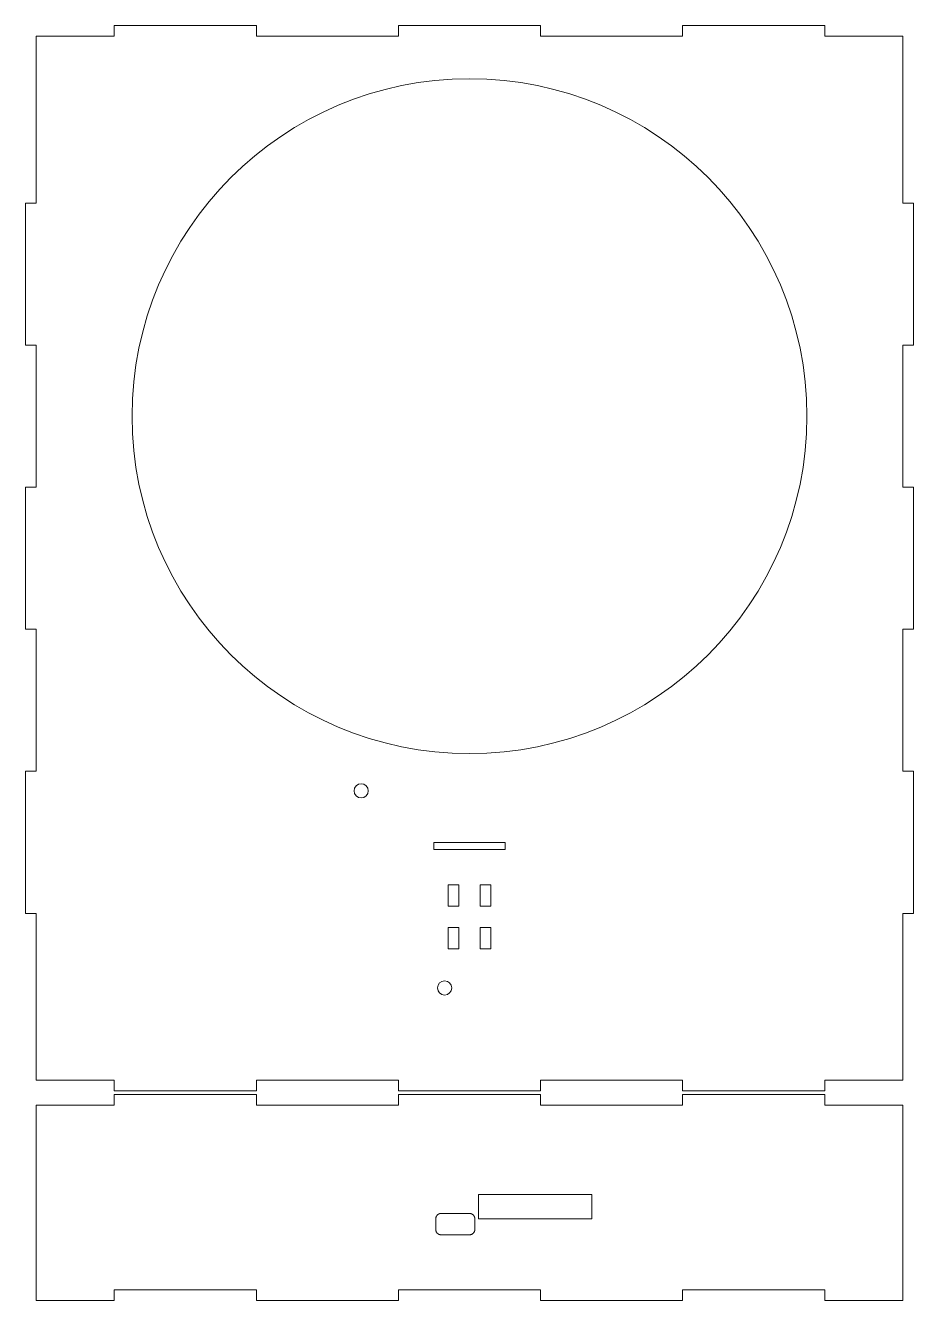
# Model space of a CAD drawing. Extents: x -125 to 125, y -209 to 150.
import ezdxf

# ---------------------------------------------------------------- set-up
doc = ezdxf.new("R2010")
doc.units = 0
doc.layers.get('0').update_dxf_attribs({"linetype": 'CONTINUOUS', "lineweight": 5, "true_color": 0xffffff})

# ---------------------------------------------------------------- blocks, each defined once
blk = doc.blocks.new('POCKET013')
at = {"color": 0}
for p, q in [((-29, 122), (26, 122)), ((-29, 100), (-29, 122)), ((26, 100), (26, 122)), ((-26, 100), (-29, 100)), ((-26, 60), (-26, 100)), ((29, 100), (26, 100)), ((29, 100), (29, 60)), ((-29, 20), (-29, 60)), ((-29, 60), (-26, 60)), ((26, 20), (26, 60)), ((26, 60), (29, 60)), ((-26, 20), (-29, 20)), ((-26, -20), (-26, 20)), ((29, 20), (26, 20)), ((29, 20), (29, -20)), ((-10.5, 8), (-10.5, 0)), ((-6, 9.5), (-9, 9.5)), ((-4.5, 0), (-4.5, 8)), ((-9, -1.5), (-6, -1.5)), ((-6, -2.5), (-6, -34.44)), ((0.8, -2.5), (-6, -2.5)), ((0.8, -34.44), (0.8, -2.5)), ((-29, -60), (-29, -20)), ((-29, -20), (-26, -20)), ((26, -60), (26, -20)), ((26, -20), (29, -20)), ((-6, -34.44), (0.8, -34.44)), ((-26, -60), (-29, -60)), ((-26, -100), (-26, -60)), ((29, -60), (26, -60)), ((29, -60), (29, -100)), ((-29, -122), (-29, -100)), ((-29, -100), (-26, -100)), ((26, -122), (26, -100)), ((26, -100), (29, -100)), ((26, -122), (-29, -122))]:
    blk.add_line(p, q, dxfattribs=at)
for points in [[(-9, 9.5), (-9.05, 9.5), (-9.1, 9.5), (-9.15, 9.49), (-9.2, 9.49), (-9.25, 9.48), (-9.3, 9.47), (-9.35, 9.46), (-9.4, 9.45), (-9.44, 9.43), (-9.49, 9.42), (-9.54, 9.4), (-9.58, 9.38), (-9.63, 9.36), (-9.67, 9.34), (-9.72, 9.32), (-9.76, 9.29), (-9.81, 9.27), (-9.85, 9.24), (-9.89, 9.21), (-9.93, 9.18), (-9.97, 9.15), (-10, 9.11), (-10.04, 9.08), (-10.08, 9.05), (-10.11, 9.01), (-10.14, 8.97), (-10.17, 8.93), (-10.21, 8.89), (-10.23, 8.85), (-10.26, 8.81), (-10.29, 8.77), (-10.31, 8.72), (-10.34, 8.68), (-10.36, 8.64), (-10.38, 8.59), (-10.4, 8.54), (-10.42, 8.5), (-10.43, 8.45), (-10.45, 8.4), (-10.46, 8.35), (-10.47, 8.3), (-10.48, 8.25), (-10.49, 8.21), (-10.49, 8.16), (-10.5, 8.11), (-10.5, 8.06), (-10.5, 8.01), (-10.5, 8)], [(-4.5, 8), (-4.5, 8.05), (-4.5, 8.1), (-4.51, 8.15), (-4.51, 8.2), (-4.52, 8.25), (-4.53, 8.3), (-4.54, 8.35), (-4.55, 8.4), (-4.57, 8.44), (-4.58, 8.49), (-4.6, 8.54), (-4.62, 8.58), (-4.64, 8.63), (-4.66, 8.67), (-4.68, 8.72), (-4.71, 8.76), (-4.73, 8.81), (-4.76, 8.85), (-4.79, 8.89), (-4.82, 8.93), (-4.85, 8.97), (-4.89, 9), (-4.92, 9.04), (-4.95, 9.08), (-4.99, 9.11), (-5.03, 9.14), (-5.07, 9.17), (-5.11, 9.21), (-5.15, 9.23), (-5.19, 9.26), (-5.23, 9.29), (-5.28, 9.31), (-5.32, 9.34), (-5.36, 9.36), (-5.41, 9.38), (-5.46, 9.4), (-5.5, 9.42), (-5.55, 9.43), (-5.6, 9.45), (-5.65, 9.46), (-5.7, 9.47), (-5.75, 9.48), (-5.79, 9.49), (-5.84, 9.49), (-5.89, 9.5), (-5.94, 9.5), (-5.99, 9.5), (-6, 9.5)], [(-10.5, 0), (-10.5, -0.05), (-10.5, -0.1), (-10.49, -0.15), (-10.49, -0.2), (-10.48, -0.25), (-10.47, -0.3), (-10.46, -0.35), (-10.45, -0.4), (-10.43, -0.44), (-10.42, -0.49), (-10.4, -0.54), (-10.38, -0.58), (-10.36, -0.63), (-10.34, -0.67), (-10.32, -0.72), (-10.29, -0.76), (-10.27, -0.81), (-10.24, -0.85), (-10.21, -0.89), (-10.18, -0.93), (-10.15, -0.97), (-10.11, -1), (-10.08, -1.04), (-10.05, -1.08), (-10.01, -1.11), (-9.97, -1.14), (-9.93, -1.17), (-9.89, -1.21), (-9.85, -1.23), (-9.81, -1.26), (-9.77, -1.29), (-9.72, -1.31), (-9.68, -1.34), (-9.64, -1.36), (-9.59, -1.38), (-9.54, -1.4), (-9.5, -1.42), (-9.45, -1.43), (-9.4, -1.45), (-9.35, -1.46), (-9.3, -1.47), (-9.25, -1.48), (-9.21, -1.49), (-9.16, -1.49), (-9.11, -1.5), (-9.06, -1.5), (-9.01, -1.5), (-9, -1.5)], [(-6, -1.5), (-5.95, -1.5), (-5.9, -1.5), (-5.85, -1.49), (-5.8, -1.49), (-5.75, -1.48), (-5.7, -1.47), (-5.65, -1.46), (-5.6, -1.45), (-5.56, -1.43), (-5.51, -1.42), (-5.46, -1.4), (-5.42, -1.38), (-5.37, -1.36), (-5.33, -1.34), (-5.28, -1.32), (-5.24, -1.29), (-5.19, -1.27), (-5.15, -1.24), (-5.11, -1.21), (-5.07, -1.18), (-5.03, -1.15), (-5, -1.11), (-4.96, -1.08), (-4.92, -1.05), (-4.89, -1.01), (-4.86, -0.97), (-4.83, -0.93), (-4.79, -0.89), (-4.77, -0.85), (-4.74, -0.81), (-4.71, -0.77), (-4.69, -0.72), (-4.66, -0.68), (-4.64, -0.64), (-4.62, -0.59), (-4.6, -0.54), (-4.58, -0.5), (-4.57, -0.45), (-4.55, -0.4), (-4.54, -0.35), (-4.53, -0.3), (-4.52, -0.25), (-4.51, -0.21), (-4.51, -0.16), (-4.5, -0.11), (-4.5, -0.06), (-4.5, -0.01), (-4.5, 0)]]:
    blk.add_lwpolyline(points)
blk = doc.blocks.new('POCKET010')
at = {"color": 0}
for p, q in [((-100, 147), (-100, 150)), ((-100, 150), (-60, 150)), ((-60, 150), (-60, 147)), ((-20, 147), (-20, 150)), ((-20, 150), (20, 150)), ((20, 150), (20, 147)), ((60, 147), (60, 150)), ((60, 150), (100, 150)), ((100, 150), (100, 147)), ((-122, 100), (-122, 147)), ((-122, 147), (-100, 147)), ((-60, 147), (-20, 147)), ((20, 147), (60, 147)), ((100, 147), (122, 147)), ((122, 147), (122, 100)), ((-125, 100), (-125, 60)), ((-122, 100), (-125, 100)), ((122, 100), (125, 100)), ((125, 100), (125, 60)), ((-125, 60), (-122, 60)), ((-122, 20), (-122, 60)), ((122, 60), (122, 20)), ((125, 60), (122, 60)), ((-125, -20), (-125, 20)), ((-125, 20), (-122, 20)), ((125, 20), (122, 20)), ((125, -20), (125, 20)), ((-122, -20), (-125, -20)), ((-122, -60), (-122, -20)), ((122, -20), (122, -60)), ((122, -20), (125, -20)), ((-125, -100), (-125, -60)), ((-125, -60), (-122, -60)), ((125, -60), (122, -60)), ((125, -100), (125, -60)), ((-10, -80), (10, -80)), ((-10, -82), (-10, -80)), ((10, -82), (-10, -82)), ((10, -80), (10, -82)), ((-6, -92), (-3, -92)), ((-6, -98), (-6, -92)), ((-3, -92), (-3, -98)), ((3, -92), (3, -98)), ((6, -92), (3, -92)), ((6, -98), (6, -92)), ((-122, -100), (-125, -100)), ((-122, -147), (-122, -100)), ((-3, -98), (-6, -98)), ((3, -98), (6, -98)), ((122, -100), (122, -147)), ((122, -100), (125, -100)), ((-3, -104), (-6, -104)), ((-6, -104), (-6, -110)), ((-3, -110), (-3, -104)), ((3, -104), (6, -104)), ((3, -110), (3, -104)), ((6, -104), (6, -110)), ((-6, -110), (-3, -110)), ((6, -110), (3, -110)), ((-100, -147), (-122, -147)), ((-100, -147), (-100, -150)), ((-60, -150), (-60, -147)), ((-20, -147), (-60, -147)), ((-20, -147), (-20, -150)), ((20, -150), (20, -147)), ((60, -147), (20, -147)), ((60, -147), (60, -150)), ((100, -150), (100, -147)), ((122, -147), (100, -147)), ((-100, -150), (-60, -150)), ((-20, -150), (20, -150)), ((60, -150), (100, -150))]:
    blk.add_line(p, q, dxfattribs=at)
for centre, radius in [((0, 40), 95), ((-30.5, -65.5), 2), ((-7, -121), 2)]:
    blk.add_circle(centre, radius, dxfattribs=at)

msp = doc.modelspace()

# ---------------------------------------------------------------- block references
at = {"color": 0}
msp.add_blockref('POCKET010', (0, 0), dxfattribs=at)
at = {"color": 0, "rotation": 90}
msp.add_blockref('POCKET013', (0, -180), dxfattribs=at)

doc.saveas('drawing.dxf')
